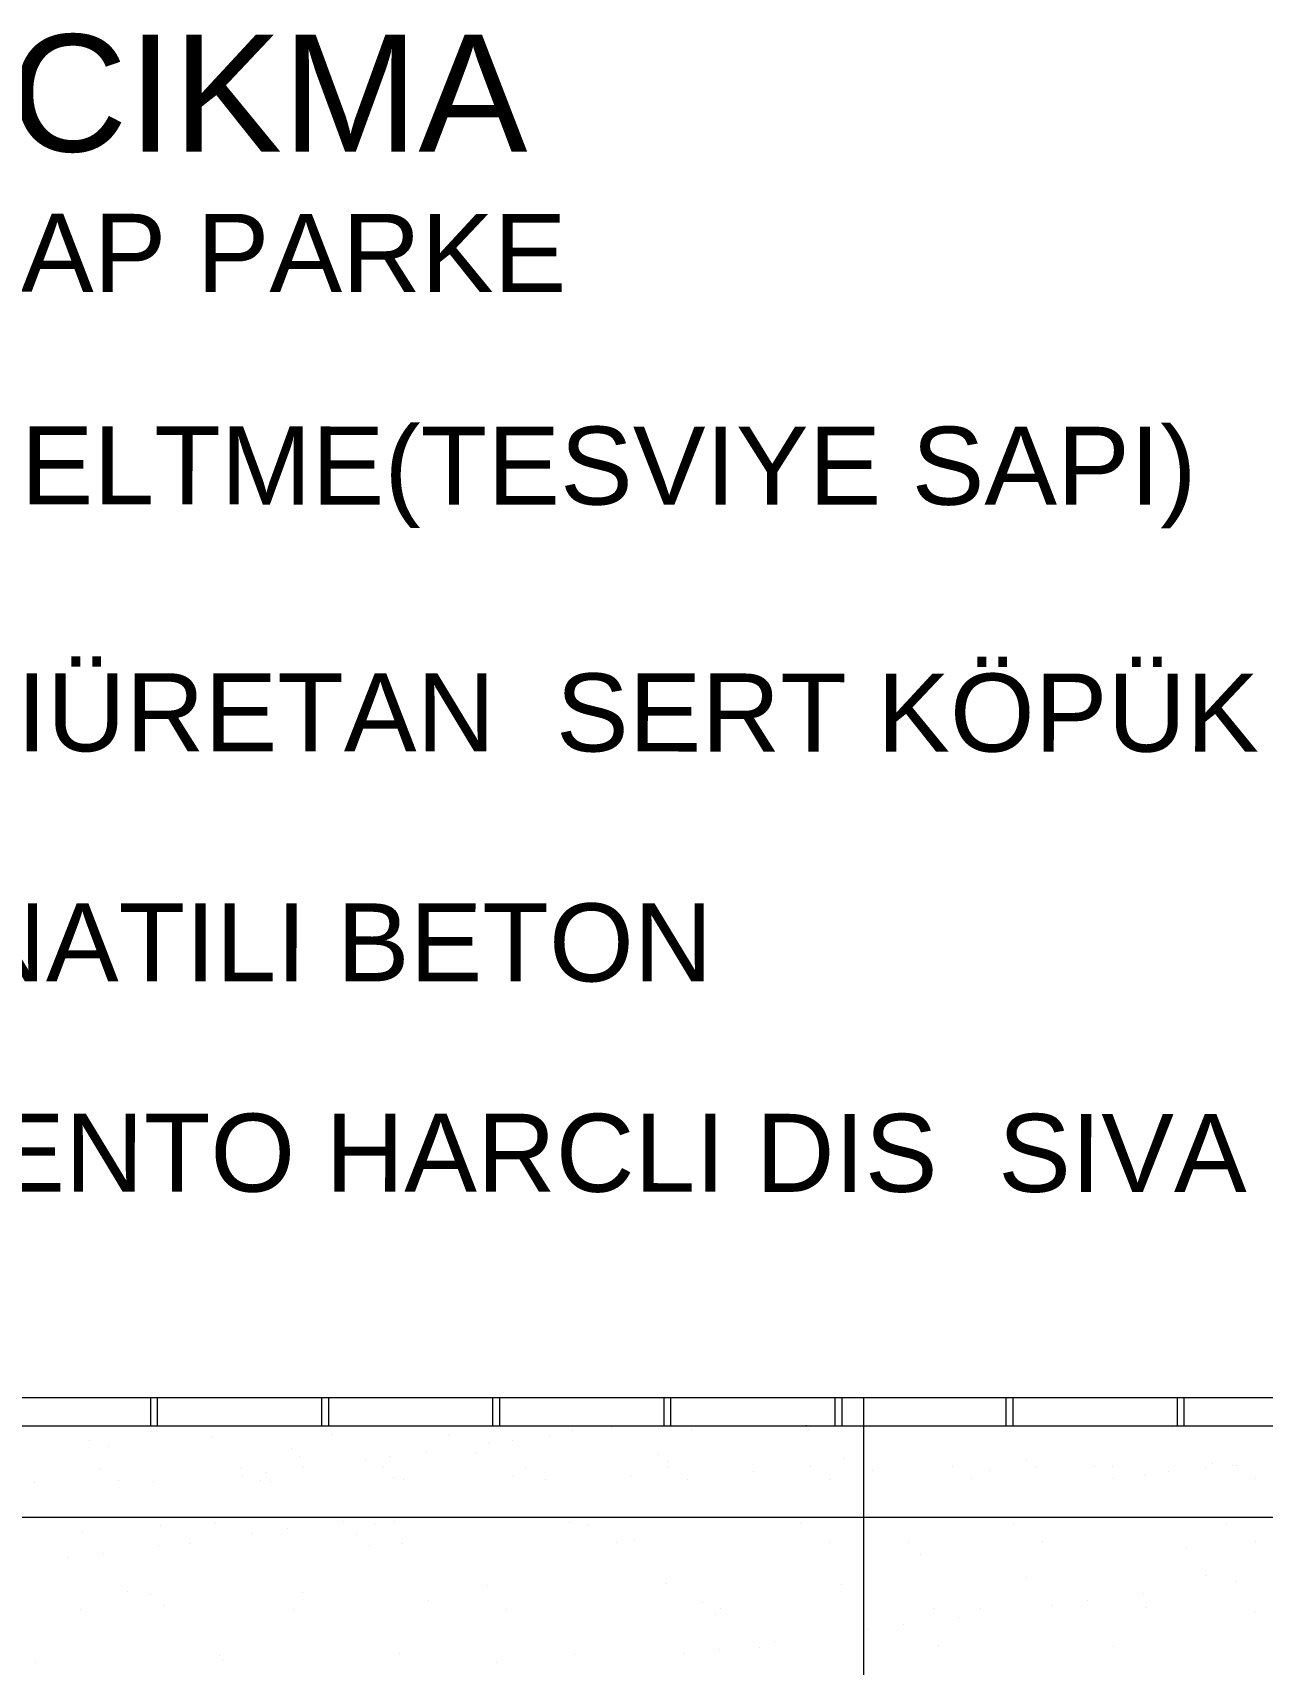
# Model space of a CAD drawing. Header units: inches. Extents: x -7543 to -822, y 102837 to 190349.
# Drawn here: x -822.4285 to -822.3746, y 102836.9717 to 102837.0432 of the extents above; entities that cross this region are included whole.
import ezdxf

# ---------------------------------------------------------------- set-up
doc = ezdxf.new("R2010")
doc.units = ezdxf.units.IN
doc.header["$MEASUREMENT"] = 0
doc.layers.add('PENCERE', color=7, linetype='Continuous', lineweight=18, true_color=0xffb360)
doc.styles.add('MAHAL', font='arial.ttf', dxfattribs={"height": 0.13})

msp = doc.modelspace()

# ---------------------------------------------------------------- linework, layer by layer
at = {"layer": 'PENCERE'}
for p, q in [((-822.468344, 102836.983395), (-822.349096, 102836.983395)), ((-822.423344, 102836.983395), (-822.423344, 102836.982145)), ((-822.423044, 102836.983395), (-822.423044, 102836.982145)), ((-822.415844, 102836.983395), (-822.415844, 102836.982145)), ((-822.415544, 102836.983395), (-822.415544, 102836.982145)), ((-822.408344, 102836.983395), (-822.408344, 102836.982145)), ((-822.408044, 102836.983395), (-822.408044, 102836.982145)), ((-822.400844, 102836.983395), (-822.400844, 102836.982145)), ((-822.400544, 102836.983395), (-822.400544, 102836.982145)), ((-822.393344, 102836.983395), (-822.393344, 102836.982145)), ((-822.393044, 102836.983395), (-822.393044, 102836.982145)), ((-822.392094, 102836.983395), (-822.392094, 102836.951645)), ((-822.385844, 102836.983395), (-822.385844, 102836.982145)), ((-822.385544, 102836.983395), (-822.385544, 102836.982145)), ((-822.378344, 102836.983395), (-822.378344, 102836.982145)), ((-822.378044, 102836.983395), (-822.378044, 102836.982145)), ((-822.479594, 102836.982145), (-822.349096, 102836.982145)), ((-822.420609, 102836.981697), (-822.420609, 102836.981697)), ((-822.415373, 102836.981764), (-822.415373, 102836.981764)), ((-822.410257, 102836.98174), (-822.410257, 102836.98174)), ((-822.407487, 102836.981519), (-822.407487, 102836.981519)), ((-822.405861, 102836.981733), (-822.405861, 102836.981733)), ((-822.404855, 102836.981934), (-822.404855, 102836.981934)), ((-822.403145, 102836.98209), (-822.403145, 102836.98209)), ((-822.39962, 102836.982001), (-822.39962, 102836.982001)), ((-822.394504, 102836.981976), (-822.394504, 102836.981976)), ((-822.37855, 102836.982077), (-822.37855, 102836.982077)), ((-822.42601, 102836.981503), (-822.42601, 102836.981503)), ((-822.425182, 102836.981219), (-822.425182, 102836.981219)), ((-822.417179, 102836.98115), (-822.417179, 102836.98115)), ((-822.41681, 102836.980812), (-822.41681, 102836.980812)), ((-822.412871, 102836.98081), (-822.412871, 102836.98081)), ((-822.411245, 102836.981024), (-822.411245, 102836.981024)), ((-822.409058, 102836.980973), (-822.409058, 102836.980973)), ((-822.408528, 102836.981382), (-822.408528, 102836.981382)), ((-822.401055, 102836.980905), (-822.401055, 102836.980905)), ((-822.425571, 102836.980296), (-822.425571, 102836.980296)), ((-822.419343, 102836.980307), (-822.419343, 102836.980307)), ((-822.418255, 102836.980101), (-822.418255, 102836.980101)), ((-822.416629, 102836.980315), (-822.416629, 102836.980315)), ((-822.413912, 102836.980673), (-822.413912, 102836.980673)), ((-822.413114, 102836.980319), (-822.413114, 102836.980319)), ((-822.406886, 102836.98033), (-822.406886, 102836.98033)), ((-822.400686, 102836.980567), (-822.400686, 102836.980567)), ((-822.400658, 102836.980341), (-822.400658, 102836.980341)), ((-822.396916, 102836.980126), (-822.396916, 102836.980126)), ((-822.394429, 102836.980352), (-822.394429, 102836.980352)), ((-822.392934, 102836.980728), (-822.392934, 102836.980728)), ((-822.391681, 102836.980193), (-822.391681, 102836.980193)), ((-822.388201, 102836.980364), (-822.388201, 102836.980364)), ((-822.386564, 102836.980168), (-822.386564, 102836.980168)), ((-822.384931, 102836.980659), (-822.384931, 102836.980659)), ((-822.384563, 102836.980321), (-822.384563, 102836.980321)), ((-822.381973, 102836.980375), (-822.381973, 102836.980375)), ((-822.381163, 102836.980363), (-822.381163, 102836.980363)), ((-822.378726, 102836.980127), (-822.378726, 102836.980127)), ((-822.3771, 102836.980341), (-822.3771, 102836.980341)), ((-822.37681, 102836.980482), (-822.37681, 102836.980482)), ((-822.375927, 102836.980429), (-822.375927, 102836.980429)), ((-822.375745, 102836.980386), (-822.375745, 102836.980386)), ((-822.428422, 102836.979652), (-822.428422, 102836.979652)), ((-822.424727, 102836.979759), (-822.424727, 102836.979759)), ((-822.423187, 102836.979719), (-822.423187, 102836.979719)), ((-822.419296, 102836.979964), (-822.419296, 102836.979964)), ((-822.418499, 102836.97977), (-822.418499, 102836.97977)), ((-822.418071, 102836.979694), (-822.418071, 102836.979694)), ((-822.412669, 102836.979889), (-822.412669, 102836.979889)), ((-822.412271, 102836.979781), (-822.412271, 102836.979781)), ((-822.407434, 102836.979956), (-822.407434, 102836.979956)), ((-822.406043, 102836.979793), (-822.406043, 102836.979793)), ((-822.402318, 102836.979931), (-822.402318, 102836.979931)), ((-822.399814, 102836.979804), (-822.399814, 102836.979804)), ((-822.393586, 102836.979815), (-822.393586, 102836.979815)), ((-822.387358, 102836.979826), (-822.387358, 102836.979826)), ((-822.381129, 102836.979838), (-822.381129, 102836.979838)), ((-822.379767, 102836.97999), (-822.379767, 102836.97999)), ((-822.374901, 102836.979849), (-822.374901, 102836.979849)), ((-822.467094, 102836.978145), (-822.349096, 102836.978145)), ((-822.414894, 102836.977954), (-822.414894, 102836.977954)), ((-822.41263, 102836.977944), (-822.41263, 102836.977944)), ((-822.426314, 102836.977497), (-822.426314, 102836.977497)), ((-822.422879, 102836.977797), (-822.422879, 102836.977797)), ((-822.420483, 102836.977844), (-822.420483, 102836.977844)), ((-822.418894, 102836.977428), (-822.418894, 102836.977428)), ((-822.417333, 102836.977633), (-822.417333, 102836.977633)), ((-822.41431, 102836.977394), (-822.41431, 102836.977394)), ((-822.413537, 102836.977814), (-822.413537, 102836.977814)), ((-822.404955, 102836.977907), (-822.404955, 102836.977907)), ((-822.404194, 102836.977831), (-822.404194, 102836.977831)), ((-822.394852, 102836.977848), (-822.394852, 102836.977848)), ((-822.385509, 102836.977865), (-822.385509, 102836.977865)), ((-822.376167, 102836.977882), (-822.376167, 102836.977882)), ((-822.425408, 102836.97657), (-822.425408, 102836.97657)), ((-822.422969, 102836.976891), (-822.422969, 102836.976891)), ((-822.421614, 102836.976991), (-822.421614, 102836.976991)), ((-822.413757, 102836.976887), (-822.413757, 102836.976887)), ((-822.412272, 102836.977008), (-822.412272, 102836.977008)), ((-822.402929, 102836.977025), (-822.402929, 102836.977025)), ((-822.402128, 102836.977129), (-822.402128, 102836.977129)), ((-822.393587, 102836.977042), (-822.393587, 102836.977042)), ((-822.390124, 102836.977025), (-822.390124, 102836.977025)), ((-822.389571, 102836.976519), (-822.389571, 102836.976519)), ((-822.384244, 102836.977059), (-822.384244, 102836.977059)), ((-822.377943, 102836.97676), (-822.377943, 102836.97676)), ((-822.374902, 102836.977076), (-822.374902, 102836.977076)), ((-822.426969, 102836.976365), (-822.426969, 102836.976365)), ((-822.408573, 102836.975131), (-822.408573, 102836.975131)), ((-822.40072, 102836.975231), (-822.40072, 102836.975231)), ((-822.393046, 102836.975194), (-822.393046, 102836.975194)), ((-822.384943, 102836.975486), (-822.384943, 102836.975486)), ((-822.377091, 102836.975587), (-822.377091, 102836.975587)), ((-822.375751, 102836.97534), (-822.375751, 102836.97534)), ((-822.42435, 102836.974876), (-822.42435, 102836.974876)), ((-822.423328, 102836.974761), (-822.423328, 102836.974761)), ((-822.416676, 102836.974839), (-822.416676, 102836.974839)), ((-822.411147, 102836.974496), (-822.411147, 102836.974496)), ((-822.399142, 102836.974392), (-822.399142, 102836.974392)), ((-822.382265, 102836.974483), (-822.382265, 102836.974483)), ((-822.379826, 102836.974804), (-822.379826, 102836.974804)), ((-822.426402, 102836.974073), (-822.426402, 102836.974073)), ((-822.422775, 102836.974254), (-822.422775, 102836.974254)), ((-822.41706, 102836.97409), (-822.41706, 102836.97409)), ((-822.407717, 102836.974107), (-822.407717, 102836.974107)), ((-822.398589, 102836.973886), (-822.398589, 102836.973886)), ((-822.398375, 102836.974124), (-822.398375, 102836.974124)), ((-822.389032, 102836.974141), (-822.389032, 102836.974141)), ((-822.387902, 102836.97374), (-822.387902, 102836.97374)), ((-822.386961, 102836.974127), (-822.386961, 102836.974127)), ((-822.383827, 102836.974277), (-822.383827, 102836.974277)), ((-822.37969, 102836.974158), (-822.37969, 102836.974158)), ((-822.374957, 102836.974024), (-822.374957, 102836.974024)), ((-822.391902, 102836.973214), (-822.391902, 102836.973214)), ((-822.390341, 102836.973419), (-822.390341, 102836.973419)), ((-822.398416, 102836.972356), (-822.398416, 102836.972356)), ((-822.396664, 102836.972419), (-822.396664, 102836.972419)), ((-822.395977, 102836.972677), (-822.395977, 102836.972677)), ((-822.388811, 102836.972519), (-822.388811, 102836.972519)), ((-822.381137, 102836.972482), (-822.381137, 102836.972482)), ((-822.428396, 102836.971771), (-822.428396, 102836.971771)), ((-822.420294, 102836.972063), (-822.420294, 102836.972063)), ((-822.420165, 102836.971863), (-822.420165, 102836.971863)), ((-822.412441, 102836.972163), (-822.412441, 102836.972163)), ((-822.408161, 102836.971759), (-822.408161, 102836.971759)), ((-822.404767, 102836.972127), (-822.404767, 102836.972127)), ((-822.399977, 102836.972151), (-822.399977, 102836.972151))]:
    msp.add_line(p, q, dxfattribs=at)
msp.add_point((-822.394594, 102836.982145), dxfattribs=at)
msp.add_point((-822.394594, 102836.982145), dxfattribs=at)

# ---------------------------------------------------------------- texts
at = {"layer": 'PENCERE', "style": 'MAHAL'}
for s, height, p in [('ACIK CIKMA', 0.0051334, (-822.448252, 102837.038042)), ('2 cm AHSAP PARKE', 0.00342225, (-822.450537, 102837.03189)), ('3 cm DÜZELTME(TESVIYE SAPI)', 0.00342225, (-822.450537, 102837.022566)), ('3 cm POLIÜRETAN  SERT KÖPÜK', 0.00342225, (-822.450457, 102837.01174)), ('15 cm DONATILI BETON', 0.00342225, (-822.45289, 102837.001655)), ('2 cm ÇIMENTO HARCLI DIS  SIVA', 0.00342225, (-822.450726, 102836.992429))]:
    msp.add_text(s, height=height, rotation=359.97935, dxfattribs=at).set_placement(p)

doc.saveas('drawing.dxf')
